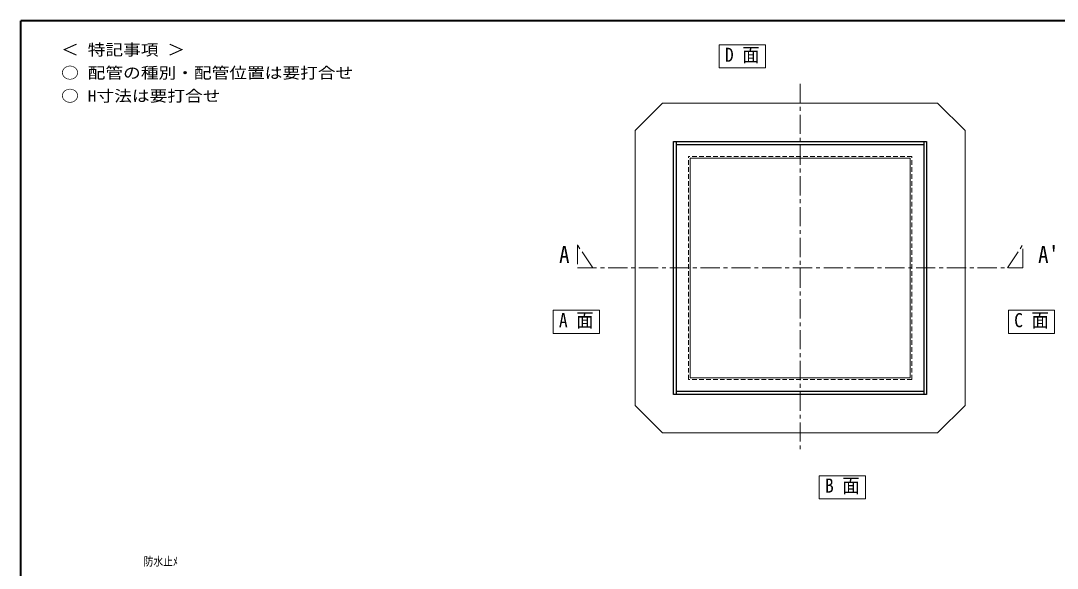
# Model space of a CAD drawing. Units: millimetres, scale not verified. Extents: x -1446 to 1389, y -989 to 978.
# Drawn here: x -1446 to 440, y -19 to 978 of the extents above; entities that cross this region are included whole.
import ezdxf
from ezdxf.enums import TextEntityAlignment as Align

# ---------------------------------------------------------------- set-up
doc = ezdxf.new("R2010")
doc.units = ezdxf.units.MM
doc.header["$LTSCALE"] = 7
doc.linetypes.add('CHAIN1', pattern=[8, 5, -1, 1, -1])
doc.linetypes.add('DASHED1', pattern=[1.8, 1.2, -0.6])
doc.layers.add('0-0_ﾚｲﾔ1', color=7, linetype='Continuous', lineweight=18)
doc.styles.add('ＭＳ ゴシック', font='')
doc.styles.get('ＭＳ ゴシック').set_extended_font_data('MS Gothic')

msp = doc.modelspace()

# ---------------------------------------------------------------- linework, layer by layer
at = {"layer": '0-0_ﾚｲﾔ1', "color": 1, "lineweight": 40}
for p in [(-1445.747, -989.315), (1389.253, 977.685)]:
    msp.add_line(p, (-1445.747, 977.685), dxfattribs=at)
at = {"layer": '0-0_ﾚｲﾔ1', "color": 4, "linetype": 'CHAIN1', "lineweight": 9}
for p, q in [((-28.247, 862.685), (-28.247, 192.685)), ((-405.247, 527.685), (-433.247, 569.685)), ((348.753, 527.685), (376.753, 569.685))]:
    msp.add_line(p, q, dxfattribs=at)
at = {"layer": '0-0_ﾚｲﾔ1'}
for p, q in [((-328.247, 777.685), (-278.247, 827.685)), ((221.753, 827.685), (-278.247, 827.685)), ((221.753, 827.685), (271.753, 777.685)), ((-328.247, 277.685), (-328.247, 777.685)), ((271.753, 277.685), (271.753, 777.685)), ((-228.247, 327.685), (-228.247, 727.685)), ((171.753, 727.685), (-228.247, 727.685)), ((171.753, 327.685), (171.753, 727.685)), ((171.753, 327.685), (-228.247, 327.685)), ((-328.247, 277.685), (-278.247, 227.685)), ((221.753, 227.685), (271.753, 277.685)), ((221.753, 227.685), (-278.247, 227.685))]:
    msp.add_line(p, q, dxfattribs=at)
at = {"layer": '0-0_ﾚｲﾔ1', "color": 5, "lineweight": 25}
for p, q in [((-258.247, 757.685), (201.753, 757.685)), ((-258.247, 297.685), (-258.247, 757.685)), ((-253.247, 297.685), (-253.247, 757.685)), ((196.753, 757.685), (196.753, 297.685)), ((201.753, 757.685), (201.753, 297.685)), ((-253.247, 752.685), (196.753, 752.685)), ((196.753, 302.685), (-253.247, 302.685)), ((201.753, 297.685), (-258.247, 297.685))]:
    msp.add_line(p, q, dxfattribs=at)
at = {"layer": '0-0_ﾚｲﾔ1', "color": 4, "linetype": 'DASHED1', "lineweight": 9}
for p, q in [((-231.247, 324.685), (-231.247, 730.685)), ((174.753, 730.685), (-231.247, 730.685)), ((174.753, 324.685), (174.753, 730.685)), ((174.753, 324.685), (-231.247, 324.685))]:
    msp.add_line(p, q, dxfattribs=at)
at = {"layer": '0-0_ﾚｲﾔ1', "color": 3}
for points in [[(-175.247, 933.685), (-91.247, 933.685), (-91.247, 891.685), (-175.247, 891.685)], [(-477.247, 450.685), (-393.247, 450.685), (-393.247, 408.685), (-477.247, 408.685)], [(434.753, 450.685), (350.753, 450.685), (350.753, 408.685), (434.753, 408.685)], [(6.753, 149.685), (90.753, 149.685), (90.753, 107.685), (6.753, 107.685)]]:
    msp.add_lwpolyline(points, close=True, dxfattribs=at)
at = {"layer": '0-0_ﾚｲﾔ1', "color": 4, "linetype": 'CHAIN1', "lineweight": 9}
msp.add_lwpolyline([(-433.247, 569.685), (-433.247, 527.685), (376.753, 527.685), (376.753, 569.685)], dxfattribs=at)

# ---------------------------------------------------------------- texts
at = {"layer": '0-0_ﾚｲﾔ1', "style": 'ＭＳ ゴシック'}
for s, height, width, p in [('＜ 特記事項 ＞', 20.53, 1.15, (-1372.247, 908.385)), ('D 面', 25.66, 0.9, (-164.747, 895.185)), ('○ 配管の種別・配管位置は要打合せ', 20.53, 1.15, (-1372.247, 866.385)), ('○ H寸法は要打合せ', 20.53, 1.15, (-1372.247, 824.385)), ('A', 30.79, 0.9, (-466.497, 527.685)), ("A'", 30.79, 0.9, (404.753, 527.685)), ('A 面', 25.66, 0.9, (-466.747, 412.185)), ('C 面', 25.66, 0.9, (361.253, 412.185)), ('B 面', 25.66, 0.9, (17.253, 111.185)), ('防水止ﾒ', 15.4, 0.85, (-1222.386, -18.594))]:
    msp.add_text(s, height=height, dxfattribs=dict(at, width=width)).set_placement(p, align=Align.BOTTOM_LEFT)

doc.saveas('drawing.dxf')
